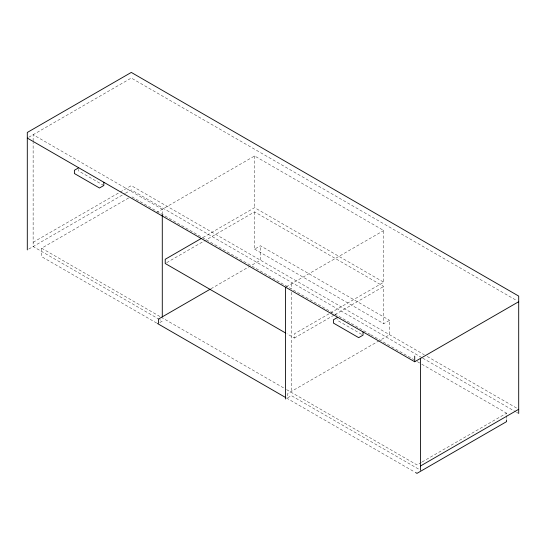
<?xml version="1.0" encoding="UTF-8"?>
<svg xmlns="http://www.w3.org/2000/svg" width="546" height="546" viewBox="0 0 546 546"><rect width="100%" height="100%" fill="white"/><g stroke="black" fill="none" stroke-linecap="round" stroke-linejoin="round"><path stroke-width="0.41" stroke-dasharray="2.73 2.05" d="M28.761 137.237L131.293 78.037L517.226 300.853M33.135 242.294L119.485 192.445M120.222 192.015L131.293 185.626L424.256 354.763M28.761 249.072L124.652 193.707M125.389 193.284L131.293 189.871L422.031 357.732M156.675 323.068L41.633 256.654L41.633 248.212L129.04 197.741M156.449 212.647L254.613 155.972L383.736 230.521L383.736 282.221L329.804 313.356M202.894 237.524L254.613 207.671L383.736 282.221M166.694 262.646L254.613 211.889L383.736 286.438L383.736 323.689L389.571 320.318L389.571 334.739L379.975 340.281M254.613 211.889L254.613 249.133L260.449 245.768L389.571 320.318M210.995 288.738L260.449 260.189L260.449 245.768M159.814 322.536L162.285 321.109L160.074 319.833M286.309 286.773L383.736 230.521M329.067 313.786L294.342 333.831L294.342 338.049L286.964 333.79M294.342 338.049L334.241 315.022M334.978 314.592L383.736 286.438M379.238 340.704L287.708 393.55L287.708 397.802L291.414 395.659L420.543 470.215M421.389 462.366L416.98 464.912L284.985 388.704M422.126 461.943L506.592 413.179L506.592 414.864M254.613 249.133L383.736 323.689M427.204 356.463L517.963 408.865M422.768 358.156L515.752 411.834M516.489 412.264L517.963 413.117M131.982 196.894L370.168 334.411M370.905 334.841L413.677 359.534M417.362 361.664L421.055 363.793M421.792 364.216L506.592 413.179M103.815 185.497L78.726 171.014L78.726 169.39M361.582 334.316L337.742 320.557L337.742 318.932M41.633 248.212L160.36 316.755M161.097 317.178L284.248 388.281M159.336 319.403L33.135 246.546L33.135 142.335M286.459 398L414.769 472.078M506.592 415.711L506.592 419.089M291.414 283.824L291.414 288.909M291.414 292.294L291.414 391.414M254.613 155.972L254.613 207.671M162.285 214.36L162.285 209.275L33.135 134.712L33.135 141.489"/><path stroke-width="0.82" d="M78.726 167.772L74.392 170.27L74.392 173.519L99.481 188.001L103.815 185.497L103.815 182.255M201.419 238.377L165.22 259.282L165.22 263.5L285.49 332.937M210.258 289.162L158.579 319L158.579 323.246M337.742 317.315L333.408 319.813L333.408 323.061L358.688 337.653L363.022 335.148L363.022 331.907M27.3 138.077L414.707 361.745L518.7 301.706M420.543 465.963L518.7 409.288M157.412 323.491L285.722 397.577M415.506 472.508L416.98 473.355L506.592 421.621L506.592 419.929M518.7 413.54L518.7 296.089L131.293 72.42L27.3 132.46L27.3 249.911M420.543 358.374L420.543 470.215M414.707 356.128L414.707 361.745M285.578 287.196L285.578 399.03M162.285 215.206L162.285 316.857"/></g></svg>
